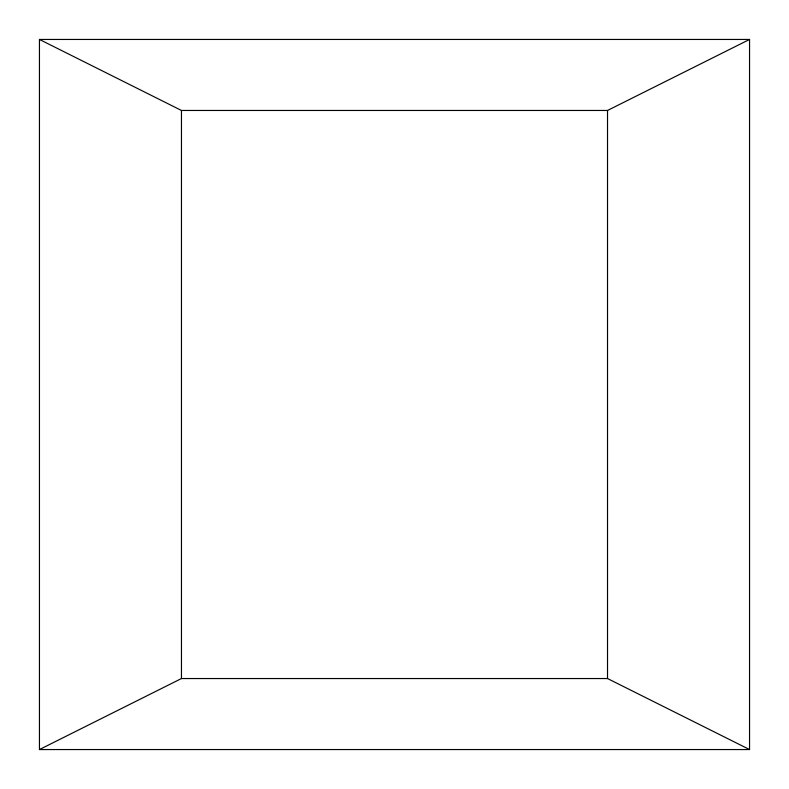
<?xml version="1.0" encoding="UTF-8"?>
<svg xmlns="http://www.w3.org/2000/svg" width="789" height="789" viewBox="0 0 789 789"><rect width="100%" height="100%" fill="white"/><g stroke="black" fill="none" stroke-linecap="round" stroke-linejoin="round"><path stroke-width="1.18" d="M39.45 39.45L181.46 110.46L607.52 110.46L749.55 39.45L749.55 749.55L39.45 749.55L39.45 39.45L749.55 39.45M39.45 749.55L181.46 678.54L607.52 678.54L749.55 749.55M607.52 110.46L607.52 678.54M181.46 110.46L181.46 678.54"/></g></svg>
